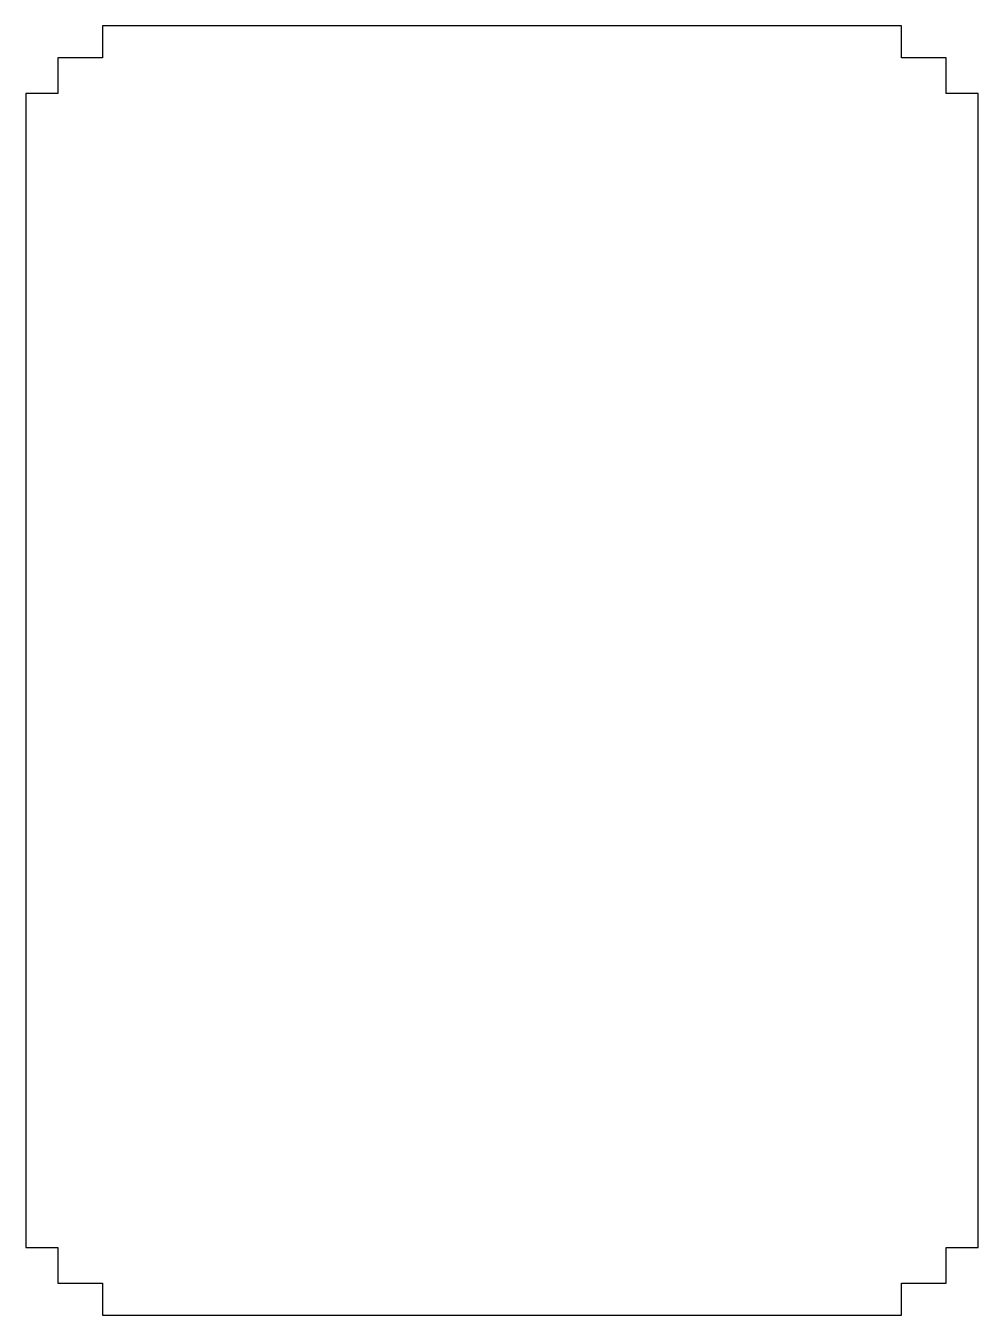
# Model space of a CAD drawing. Header units: millimetres. Extents: x -132 to 4, y -92 to 92.
import ezdxf

# ---------------------------------------------------------------- set-up
doc = ezdxf.new("R2010")
doc.units = ezdxf.units.MM

msp = doc.modelspace()

# ---------------------------------------------------------------- linework, layer by layer
at = {"color": 7, "linetype": 'Continuous', "lineweight": 25}
for p, q in [((-120.523, 92.075), (-120.523, 87.4988)), ((-6.477, 92.075), (-120.523, 92.075)), ((-6.477, 87.4988), (-6.477, 92.075)), ((-126.9238, 87.4988), (-126.9238, 82.423)), ((-120.523, 87.4988), (-126.9238, 87.4988)), ((-0.0762, 87.4988), (-6.477, 87.4988)), ((-0.0762, 82.423), (-0.0762, 87.4988)), ((-131.5, 82.423), (-131.5, -82.423)), ((-126.9238, 82.423), (-131.5, 82.423)), ((4.5, 82.423), (-0.0762, 82.423)), ((4.5, -82.423), (4.5, 82.423)), ((-131.5, -82.423), (-126.9238, -82.423)), ((-126.9238, -82.423), (-126.9238, -87.4988)), ((-0.0762, -87.4988), (-0.0762, -82.423)), ((-0.0762, -82.423), (4.5, -82.423)), ((-126.9238, -87.4988), (-120.523, -87.4988)), ((-120.523, -87.4988), (-120.523, -92.075)), ((-6.477, -87.4988), (-0.0762, -87.4988)), ((-6.477, -92.075), (-6.477, -87.4988)), ((-120.523, -92.075), (-6.477, -92.075))]:
    msp.add_line(p, q, dxfattribs=at)

doc.saveas('drawing.dxf')
